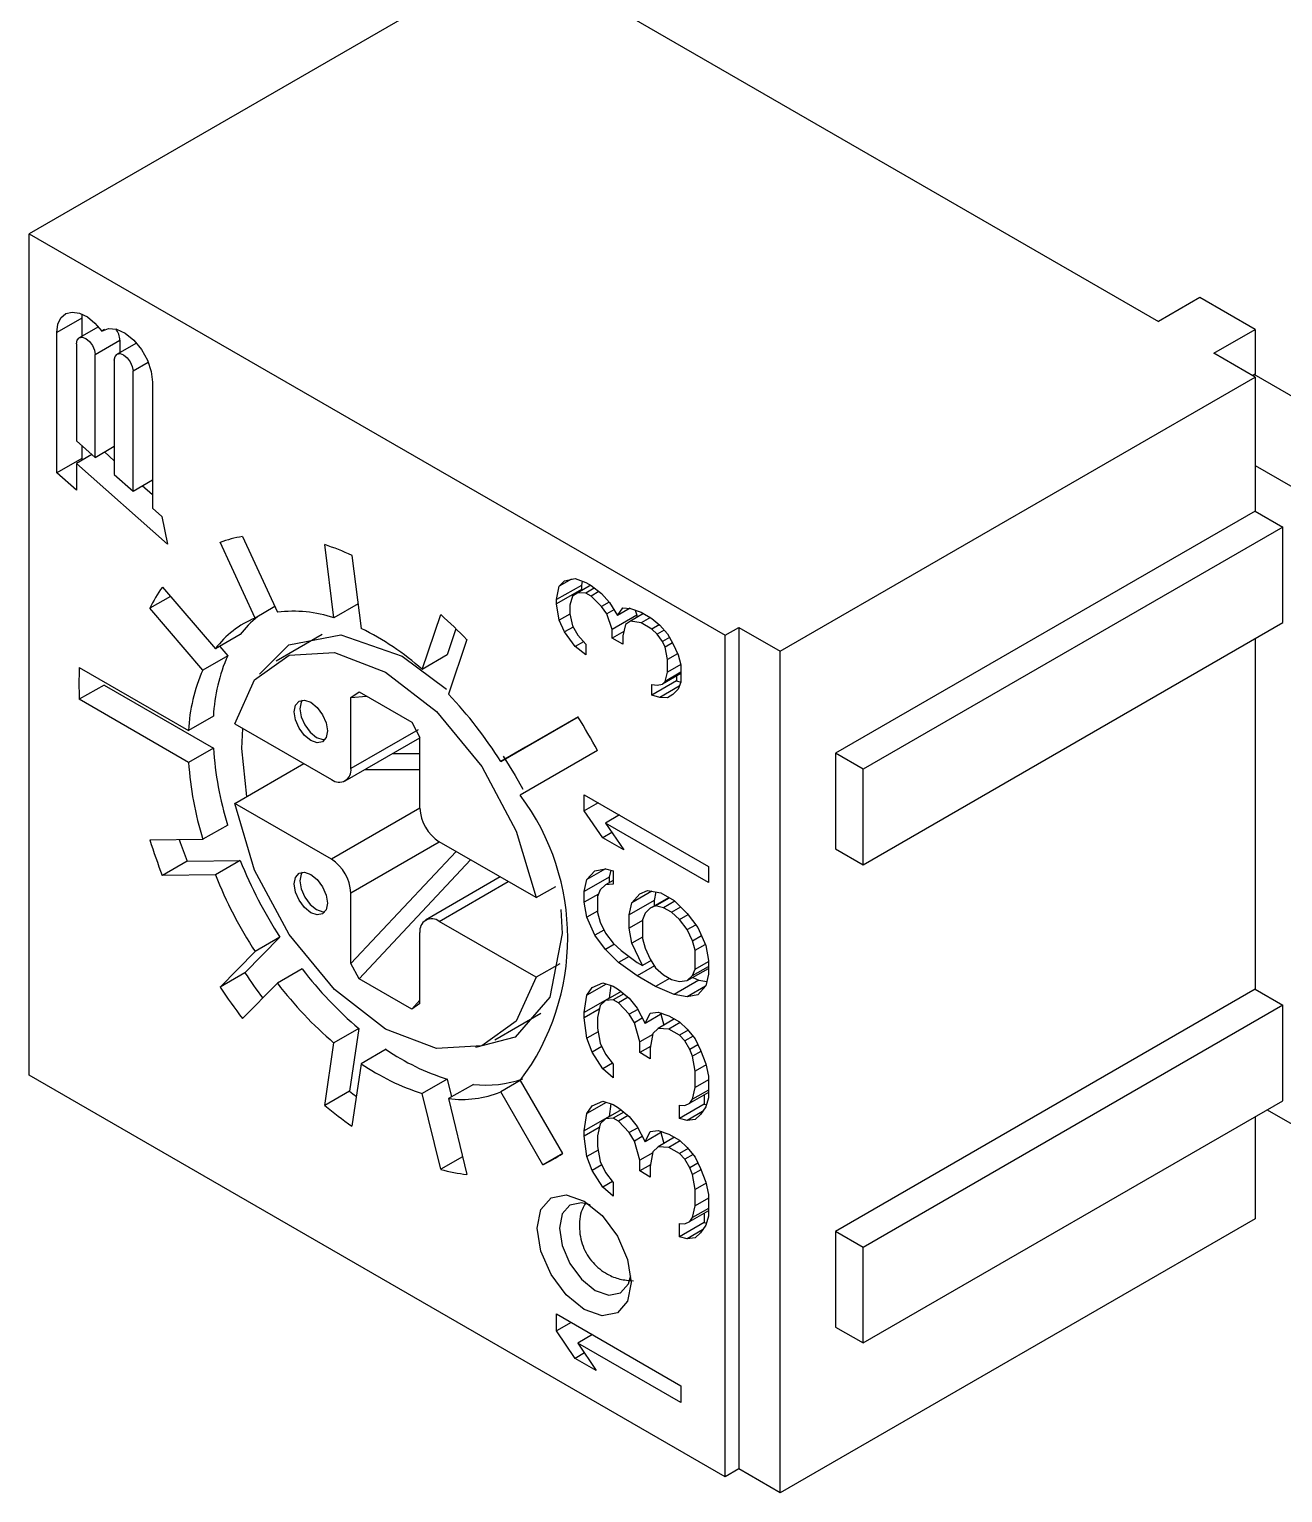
# Paper-space layout 'Layout1' of a CAD drawing. Header units: millimetres. Extents: x 0 to 841, y 0 to 594.
# Drawn here: x 473.42 to 489.73, y 189.27 to 208.31 of the extents above; entities that cross this region are included whole.
import ezdxf

# ---------------------------------------------------------------- set-up
doc = ezdxf.new("R2010")
doc.units = ezdxf.units.MM
doc.layers.get('0').update_dxf_attribs({"lineweight": 50})

psp = doc.layouts.get("Layout1")

# ---------------------------------------------------------------- linework, layer by layer
at = {"color": 18, "linetype": 'Continuous', "lineweight": 25, "true_color": 0x000000}
for p, q in [((480.319, 209.633), (473.422, 205.651)), ((480.499, 208.907), (488.114, 204.511)), ((473.422, 205.651), (482.475, 200.426)), ((473.422, 194.701), (473.422, 205.651)), ((488.653, 204.822), (488.114, 204.511)), ((489.371, 204.407), (488.653, 204.822)), ((474.105, 204.552), (473.782, 204.365)), ((474.108, 204.607), (474.105, 204.552)), ((474.105, 204.552), (474.105, 204.317)), ((473.782, 202.54), (473.782, 204.365)), ((474.323, 204.442), (474.072, 204.297)), ((474.403, 204.406), (474.368, 204.386)), ((488.833, 204.096), (489.371, 204.407)), ((489.371, 204.407), (489.371, 203.826)), ((474.036, 204.219), (474.036, 202.957)), ((474.279, 204.079), (474.602, 204.265)), ((474.816, 204.23), (474.565, 204.085)), ((474.602, 204.265), (474.602, 204.107)), ((474.279, 202.742), (474.279, 204.079)), ((474.529, 204.007), (474.529, 202.519)), ((474.772, 203.867), (474.97, 203.981)), ((489.371, 203.785), (488.833, 204.096)), ((474.772, 202.304), (474.772, 203.867)), ((489.371, 203.826), (489.336, 203.806)), ((491.673, 202.483), (489.359, 203.819)), ((475.026, 203.72), (475.026, 202.079)), ((483.193, 200.218), (489.371, 203.785)), ((489.371, 203.785), (489.371, 202.043)), ((474.036, 202.957), (474.279, 202.742)), ((474.105, 202.896), (474.105, 202.727)), ((474.279, 202.742), (474.529, 202.886)), ((474.105, 202.727), (473.782, 202.54)), ((474.238, 202.778), (474.036, 202.661)), ((474.036, 202.661), (474.036, 202.315)), ((475.219, 201.613), (474.036, 202.661)), ((474.105, 202.727), (474.123, 202.711)), ((474.4, 202.812), (474.529, 202.697)), ((474.036, 202.315), (473.782, 202.54)), ((474.529, 202.519), (474.772, 202.304)), ((489.371, 202.638), (491.165, 201.603)), ((474.772, 202.304), (475.026, 202.451)), ((474.893, 202.374), (475.026, 202.257)), ((475.026, 202.079), (475.145, 201.974)), ((475.145, 201.974), (475.219, 201.613)), ((489.371, 202.043), (483.911, 198.891)), ((489.371, 202.043), (489.731, 201.835)), ((476.197, 201.712), (476.651, 200.726)), ((489.731, 201.835), (484.271, 198.683)), ((489.731, 200.591), (489.731, 201.835)), ((476.361, 200.65), (475.906, 201.636)), ((477.387, 200.654), (477.266, 201.606)), ((477.621, 201.466), (477.742, 200.514)), ((480.477, 201.156), (480.318, 201.064)), ((480.318, 201.064), (480.387, 201.135)), ((480.387, 201.135), (480.524, 201.167)), ((480.524, 201.167), (480.662, 201.115)), ((480.618, 201.132), (480.607, 201.076)), ((475.258, 200.932), (474.991, 200.778)), ((475.154, 201.053), (475.844, 200.25)), ((480.607, 201.076), (480.283, 200.89)), ((480.283, 200.89), (480.318, 201.064)), ((480.607, 201.021), (480.283, 200.834)), ((480.49, 200.937), (480.455, 200.818)), ((480.559, 200.98), (480.49, 200.937)), ((480.727, 201.077), (480.559, 200.98)), ((480.662, 200.976), (480.559, 200.98)), ((480.607, 201.076), (480.607, 201.021)), ((480.607, 201.021), (480.609, 201.009)), ((480.662, 201.115), (480.731, 201.075)), ((480.774, 201.041), (480.662, 200.976)), ((480.731, 200.937), (480.662, 200.976)), ((480.731, 201.075), (480.868, 200.968)), ((480.833, 200.996), (480.731, 200.937)), ((480.868, 200.802), (480.731, 200.937)), ((480.868, 200.968), (480.971, 200.853)), ((475.68, 199.974), (474.991, 200.778)), ((476.618, 200.799), (476.361, 200.65)), ((477.701, 200.835), (477.387, 200.654)), ((480.283, 200.834), (480.283, 200.89)), ((480.318, 200.621), (480.283, 200.834)), ((480.455, 200.818), (480.455, 200.707)), ((480.966, 200.859), (480.868, 200.802)), ((480.937, 200.707), (480.868, 200.802)), ((481.028, 200.759), (480.937, 200.707)), ((480.971, 200.853), (481.074, 200.683)), ((481.074, 200.683), (481.143, 200.782)), ((481.239, 200.778), (481.074, 200.683)), ((481.143, 200.782), (481.246, 200.777)), ((481.246, 200.777), (481.384, 200.726)), ((481.306, 200.755), (481.329, 200.687)), ((478.536, 199.983), (478.775, 200.695)), ((480.457, 200.701), (480.318, 200.621)), ((480.387, 200.47), (480.318, 200.621)), ((480.455, 200.707), (480.49, 200.549)), ((481.006, 200.501), (480.937, 200.707)), ((481.329, 200.687), (481.006, 200.501)), ((481.178, 200.568), (481.143, 200.421)), ((481.246, 200.611), (481.178, 200.568)), ((481.414, 200.708), (481.246, 200.611)), ((481.384, 200.587), (481.246, 200.611)), ((481.329, 200.687), (481.329, 200.659)), ((481.384, 200.726), (481.522, 200.646)), ((481.504, 200.656), (481.384, 200.587)), ((481.522, 200.508), (481.384, 200.587)), ((481.522, 200.646), (481.625, 200.559)), ((481.619, 200.564), (481.522, 200.508)), ((481.625, 200.559), (481.728, 200.444)), ((484.271, 197.439), (489.731, 200.591)), ((476.167, 200.436), (475.844, 200.25)), ((477.233, 200.435), (476.634, 200.089)), ((478.974, 200.511), (478.859, 200.17)), ((479.117, 200.37), (478.878, 199.658)), ((480.498, 200.534), (480.387, 200.47)), ((480.524, 200.28), (480.387, 200.47)), ((480.49, 200.549), (480.559, 200.426)), ((480.559, 200.426), (480.662, 200.311)), ((481.006, 200.39), (481.006, 200.501)), ((481.156, 200.477), (481.006, 200.39)), ((481.143, 200.31), (481.006, 200.39)), ((481.143, 200.421), (481.143, 200.31)), ((481.59, 200.44), (481.522, 200.508)), ((481.683, 200.494), (481.59, 200.44)), ((481.659, 200.345), (481.59, 200.44)), ((481.753, 200.399), (481.659, 200.345)), ((481.728, 200.444), (481.797, 200.321)), ((482.475, 200.426), (482.654, 200.529)), ((482.475, 189.475), (482.475, 200.426)), ((482.654, 200.529), (483.193, 200.218)), ((482.654, 200.529), (482.654, 189.579)), ((489.371, 200.384), (489.371, 195.821)), ((475.9, 200.282), (476.004, 200.161)), ((478.859, 200.17), (478.536, 199.983)), ((480.633, 200.343), (480.524, 200.28)), ((480.662, 200.173), (480.524, 200.28)), ((480.662, 200.311), (480.662, 200.173)), ((481.694, 200.27), (481.659, 200.345)), ((481.793, 200.327), (481.694, 200.27)), ((481.728, 200.111), (481.694, 200.27)), ((481.858, 200.187), (481.728, 200.111)), ((481.797, 200.321), (481.865, 200.171)), ((481.865, 200.171), (481.9, 200.04)), ((483.193, 189.267), (483.193, 200.218)), ((474.073, 200.008), (475.495, 199.187)), ((476.004, 200.161), (475.68, 199.974)), ((481.728, 199.945), (481.728, 200.111)), ((481.899, 200.044), (481.728, 199.945)), ((481.9, 200.04), (481.9, 199.818)), ((481.845, 199.835), (481.522, 199.648)), ((481.59, 199.775), (481.659, 199.791)), ((481.9, 199.93), (481.659, 199.791)), ((481.659, 199.791), (481.694, 199.826)), ((481.694, 199.826), (481.728, 199.945)), ((481.9, 199.945), (481.694, 199.826)), ((481.845, 199.898), (481.845, 199.835)), ((481.845, 199.835), (481.9, 199.818)), ((481.9, 199.818), (481.865, 199.727)), ((474.397, 199.779), (474.073, 199.593)), ((474.397, 199.779), (475.818, 198.959)), ((477.607, 199.616), (477.715, 199.689)), ((477.607, 199.616), (477.811, 199.634)), ((477.607, 198.693), (477.607, 199.616)), ((477.715, 199.689), (478.398, 199.295)), ((481.522, 199.787), (481.59, 199.775)), ((481.522, 199.648), (481.522, 199.787)), ((481.625, 199.617), (481.522, 199.648)), ((481.879, 199.764), (481.625, 199.617)), ((481.728, 199.612), (481.625, 199.617)), ((481.797, 199.656), (481.728, 199.612)), ((481.865, 199.727), (481.797, 199.656)), ((475.495, 198.772), (474.073, 199.593)), ((475.818, 199.374), (475.495, 199.187)), ((476.095, 199.276), (477.356, 198.548)), ((478.398, 199.295), (478.505, 199.098)), ((479.557, 198.785), (480.562, 199.365)), ((480.562, 199.365), (479.88, 198.972)), ((477.534, 198.531), (478.505, 199.092)), ((478.481, 199.198), (477.607, 198.693)), ((478.505, 198.175), (478.505, 199.098)), ((475.818, 198.959), (475.495, 198.772)), ((478.157, 198.89), (478.505, 198.89)), ((479.88, 198.972), (479.557, 198.785)), ((480.816, 198.926), (479.811, 198.345)), ((483.911, 198.891), (483.911, 197.646)), ((484.271, 198.683), (483.911, 198.891)), ((476.095, 198.239), (476.994, 198.757)), ((477.789, 198.678), (478.505, 198.678)), ((484.271, 197.439), (484.271, 198.683)), ((480.643, 198.351), (482.259, 197.418)), ((480.643, 198.141), (480.643, 198.351)), ((477.356, 197.511), (476.095, 198.239)), ((478.505, 198.175), (477.356, 197.511)), ((480.824, 198.246), (480.643, 198.141)), ((480.883, 197.792), (480.643, 198.141)), ((481.1, 198.088), (480.918, 197.983)), ((476.004, 197.957), (475.68, 197.771)), ((480.918, 197.983), (481.159, 197.634)), ((482.259, 197.208), (480.918, 197.983)), ((474.991, 197.763), (475.68, 197.771)), ((477.607, 197.076), (478.757, 197.739)), ((480.017, 197.012), (478.757, 197.739)), ((481.002, 197.861), (480.883, 197.792)), ((481.159, 197.634), (480.883, 197.792)), ((478.975, 197.613), (477.607, 196.153)), ((479.165, 197.504), (477.715, 195.956)), ((483.911, 197.646), (484.271, 197.439)), ((475.477, 197.486), (475.154, 197.299)), ((475.477, 197.486), (476.167, 197.494)), ((476.167, 197.494), (475.844, 197.307)), ((480.92, 197.387), (480.677, 197.247)), ((480.677, 197.247), (480.78, 197.362)), ((480.78, 197.362), (480.918, 197.388)), ((480.918, 197.388), (481.021, 197.363)), ((480.987, 197.371), (480.966, 197.278)), ((481.021, 197.363), (481.021, 197.188)), ((482.259, 197.418), (482.259, 197.208)), ((475.844, 197.307), (475.154, 197.299)), ((479.551, 197.281), (478.579, 196.72)), ((478.757, 196.702), (479.655, 197.221)), ((480.017, 197.012), (480.272, 197.159)), ((480.966, 197.278), (480.643, 197.091)), ((480.643, 197.091), (480.677, 197.247)), ((480.918, 197.178), (480.849, 197.112)), ((481.021, 197.237), (480.918, 197.178)), ((481.021, 197.188), (480.918, 197.178)), ((480.966, 197.278), (480.966, 197.205)), ((477.607, 196.153), (477.607, 197.076)), ((480.643, 196.952), (480.643, 197.091)), ((480.827, 197.058), (480.643, 196.952)), ((480.677, 196.757), (480.643, 196.952)), ((480.849, 197.112), (480.815, 197.027)), ((480.815, 197.027), (480.815, 196.817)), ((481.551, 196.976), (481.227, 196.789)), ((481.227, 196.789), (481.262, 196.944)), ((481.524, 197.095), (481.262, 196.944)), ((481.262, 196.944), (481.365, 197.06)), ((481.365, 197.06), (481.468, 197.105)), ((481.468, 197.105), (481.64, 197.076)), ((481.502, 196.875), (481.745, 197.015)), ((481.575, 197.087), (481.551, 196.976)), ((481.551, 196.976), (481.551, 196.903)), ((481.571, 196.905), (481.753, 197.01)), ((481.64, 197.076), (481.812, 196.976)), ((481.822, 196.966), (481.674, 196.881)), ((481.812, 196.976), (481.984, 196.807)), ((480.815, 196.836), (480.677, 196.757)), ((480.78, 196.522), (480.677, 196.757)), ((480.815, 196.817), (480.849, 196.692)), ((481.227, 196.614), (481.227, 196.789)), ((481.434, 196.81), (481.399, 196.725)), ((481.502, 196.875), (481.434, 196.81)), ((481.571, 196.905), (481.502, 196.875)), ((481.674, 196.881), (481.571, 196.905)), ((481.778, 196.821), (481.674, 196.881)), ((481.778, 196.821), (481.899, 196.891)), ((481.881, 196.727), (481.778, 196.821)), ((481.881, 196.727), (481.995, 196.793)), ((481.984, 196.807), (482.121, 196.623)), ((478.505, 195.635), (478.505, 196.557)), ((480.017, 195.975), (478.757, 196.702)), ((480.898, 196.59), (480.78, 196.522)), ((480.849, 196.692), (480.918, 196.548)), ((481.399, 196.713), (481.227, 196.614)), ((481.262, 196.419), (481.227, 196.614)), ((481.399, 196.725), (481.399, 196.48)), ((481.984, 196.597), (481.881, 196.727)), ((481.984, 196.597), (482.093, 196.66)), ((482.053, 196.452), (481.984, 196.597)), ((482.121, 196.623), (482.225, 196.388)), ((476.684, 196.496), (476.229, 196.035)), ((476.684, 196.496), (476.361, 196.309)), ((480.918, 196.338), (480.78, 196.522)), ((480.918, 196.548), (481.021, 196.418)), ((481.035, 196.405), (480.918, 196.338)), ((481.021, 196.418), (481.124, 196.324)), ((481.399, 196.499), (481.262, 196.419)), ((481.399, 196.13), (481.262, 196.419)), ((481.399, 196.48), (481.434, 196.355)), ((482.053, 196.452), (482.167, 196.519)), ((482.087, 196.328), (482.053, 196.452)), ((482.087, 196.328), (482.218, 196.403)), ((482.225, 196.388), (482.259, 196.193)), ((475.906, 195.849), (476.361, 196.309)), ((481.09, 196.168), (480.918, 196.338)), ((481.226, 196.247), (481.09, 196.168)), ((481.124, 196.324), (481.33, 196.169)), ((481.33, 196.169), (481.399, 196.13)), ((481.512, 196.195), (481.399, 196.13)), ((481.434, 196.355), (481.502, 196.21)), ((481.502, 196.21), (481.571, 196.1)), ((482.087, 196.083), (482.087, 196.328)), ((482.087, 196.083), (482.259, 196.182)), ((482.259, 196.193), (482.259, 196.018)), ((476.229, 196.035), (475.906, 195.849)), ((476.975, 196.084), (476.651, 195.897)), ((477.715, 195.956), (477.607, 196.153)), ((480.324, 196.152), (480.017, 195.975)), ((481.33, 195.994), (481.09, 196.168)), ((481.556, 196.125), (481.33, 195.994)), ((481.571, 195.855), (481.33, 195.994)), ((481.571, 196.1), (481.674, 196.006)), ((481.674, 196.006), (481.778, 195.946)), ((481.984, 195.932), (482.259, 196.091)), ((481.984, 195.932), (482.053, 195.997)), ((482.053, 195.997), (482.259, 196.117)), ((482.053, 195.997), (482.087, 196.083)), ((482.259, 196.018), (482.225, 195.863)), ((476.651, 195.897), (476.197, 195.437)), ((478.398, 195.562), (477.715, 195.956)), ((480.93, 195.888), (480.677, 195.742)), ((480.677, 195.742), (480.746, 195.842)), ((480.746, 195.842), (480.883, 195.903)), ((480.883, 195.903), (481.021, 195.858)), ((481.123, 195.791), (480.918, 195.673)), ((480.991, 195.868), (480.966, 195.703)), ((481.021, 195.858), (481.09, 195.818)), ((481.09, 195.818), (481.227, 195.704)), ((481.753, 195.96), (481.571, 195.855)), ((481.812, 195.751), (481.571, 195.855)), ((481.778, 195.946), (481.881, 195.922)), ((482.135, 195.938), (481.812, 195.751)), ((481.881, 195.922), (481.984, 195.932)), ((482.221, 195.859), (481.984, 195.722)), ((482.055, 195.973), (482.135, 195.938)), ((482.225, 195.863), (482.121, 195.748)), ((482.135, 195.938), (482.237, 195.921)), ((489.371, 195.821), (483.911, 192.669)), ((489.371, 195.821), (489.731, 195.613)), ((478.398, 195.562), (478.505, 195.677)), ((478.505, 195.635), (478.398, 195.562)), ((480.643, 195.517), (480.677, 195.742)), ((480.966, 195.703), (480.643, 195.517)), ((480.849, 195.607), (480.815, 195.452)), ((480.918, 195.673), (480.849, 195.607)), ((481.021, 195.683), (480.918, 195.673)), ((480.966, 195.703), (480.966, 195.701)), ((481.158, 195.762), (481.021, 195.683)), ((481.09, 195.643), (481.021, 195.683)), ((481.214, 195.715), (481.09, 195.643)), ((481.227, 195.494), (481.09, 195.643)), ((481.227, 195.704), (481.33, 195.574)), ((481.984, 195.722), (481.812, 195.751)), ((482.121, 195.748), (481.984, 195.722)), ((489.731, 195.613), (484.271, 192.461)), ((489.731, 194.369), (489.731, 195.613)), ((479.479, 195.162), (480.078, 195.507)), ((480.838, 195.56), (480.643, 195.447)), ((480.643, 195.447), (480.643, 195.517)), ((480.677, 195.182), (480.643, 195.447)), ((480.815, 195.452), (480.815, 195.312)), ((481.339, 195.558), (481.227, 195.494)), ((481.296, 195.384), (481.227, 195.494)), ((481.398, 195.443), (481.296, 195.384)), ((481.33, 195.574), (481.434, 195.375)), ((481.434, 195.375), (481.502, 195.51)), ((481.657, 195.504), (481.434, 195.375)), ((481.502, 195.51), (481.606, 195.521)), ((481.606, 195.521), (481.743, 195.476)), ((481.818, 195.433), (481.606, 195.311)), ((481.64, 195.494), (481.679, 195.353)), ((481.743, 195.476), (481.881, 195.397)), ((477.711, 195.307), (477.387, 195.121)), ((477.711, 195.307), (477.589, 194.495)), ((480.823, 195.266), (480.677, 195.182)), ((480.815, 195.312), (480.849, 195.117)), ((481.365, 195.135), (481.296, 195.384)), ((481.535, 195.233), (481.365, 195.135)), ((481.537, 195.245), (481.502, 195.055)), ((481.606, 195.311), (481.537, 195.245)), ((481.743, 195.301), (481.606, 195.311)), ((481.892, 195.387), (481.743, 195.301)), ((481.881, 195.222), (481.743, 195.301)), ((481.881, 195.397), (481.984, 195.302)), ((481.995, 195.288), (481.881, 195.222)), ((481.95, 195.147), (481.881, 195.222)), ((481.984, 195.302), (482.087, 195.173)), ((477.266, 194.308), (477.387, 195.121)), ((478.065, 195.038), (477.742, 194.851)), ((480.746, 195.002), (480.677, 195.182)), ((480.87, 195.074), (480.746, 195.002)), ((480.849, 195.117), (480.918, 194.973)), ((481.365, 194.995), (481.365, 195.135)), ((481.506, 195.076), (481.365, 194.995)), ((481.502, 195.055), (481.502, 194.915)), ((482.058, 195.21), (481.95, 195.147)), ((482.018, 195.037), (481.95, 195.147)), ((482.123, 195.098), (482.018, 195.037)), ((482.053, 194.948), (482.018, 195.037)), ((482.087, 195.173), (482.156, 195.028)), ((482.156, 195.028), (482.225, 194.848)), ((477.742, 194.851), (477.621, 194.038)), ((480.883, 194.783), (480.746, 195.002)), ((481.011, 194.856), (480.883, 194.783)), ((480.918, 194.973), (481.021, 194.843)), ((481.021, 194.843), (481.021, 194.668)), ((481.502, 194.915), (481.365, 194.995)), ((482.162, 195.011), (482.053, 194.948)), ((482.087, 194.753), (482.053, 194.948)), ((482.225, 194.848), (482.259, 194.688)), ((482.475, 189.475), (473.422, 194.701)), ((478.859, 194.651), (478.536, 194.465)), ((478.859, 194.651), (478.916, 194.418)), ((481.021, 194.668), (480.883, 194.783)), ((482.228, 194.834), (482.087, 194.753)), ((482.087, 194.543), (482.087, 194.753)), ((482.259, 194.688), (482.259, 194.408)), ((477.589, 194.495), (477.266, 194.308)), ((478.775, 193.477), (478.536, 194.465)), ((479.201, 194.582), (478.878, 194.396)), ((479.811, 194.631), (479.557, 194.484)), ((480.104, 193.536), (479.557, 194.484)), ((479.811, 194.631), (480.358, 193.683)), ((482.259, 194.476), (482.018, 194.337)), ((482.053, 194.388), (482.087, 194.543)), ((482.259, 194.507), (482.053, 194.388)), ((482.259, 194.642), (482.087, 194.543)), ((478.878, 194.396), (479.117, 193.408)), ((480.93, 194.348), (480.677, 194.202)), ((480.677, 194.202), (480.746, 194.302)), ((480.746, 194.302), (480.883, 194.363)), ((480.883, 194.363), (481.021, 194.318)), ((480.991, 194.328), (480.966, 194.163)), ((481.021, 194.318), (481.09, 194.278)), ((481.09, 194.278), (481.227, 194.164)), ((482.204, 194.323), (481.881, 194.137)), ((481.881, 194.312), (481.95, 194.307)), ((481.881, 194.137), (481.881, 194.312)), ((481.95, 194.307), (482.018, 194.337)), ((482.018, 194.337), (482.053, 194.388)), ((482.225, 194.288), (482.156, 194.188)), ((482.204, 194.445), (482.204, 194.323)), ((482.204, 194.323), (482.233, 194.317)), ((482.259, 194.408), (482.225, 194.288)), ((484.271, 191.217), (489.731, 194.369)), ((480.643, 193.977), (480.677, 194.202)), ((480.966, 194.163), (480.643, 193.977)), ((480.918, 194.133), (480.849, 194.067)), ((481.123, 194.251), (480.918, 194.133)), ((481.021, 194.143), (480.918, 194.133)), ((480.966, 194.163), (480.966, 194.161)), ((481.158, 194.222), (481.021, 194.143)), ((481.09, 194.103), (481.021, 194.143)), ((481.214, 194.175), (481.09, 194.103)), ((481.227, 193.954), (481.09, 194.103)), ((481.227, 194.164), (481.33, 194.034)), ((481.984, 194.112), (481.881, 194.137)), ((482.183, 194.227), (481.984, 194.112)), ((482.087, 194.123), (481.984, 194.112)), ((482.156, 194.188), (482.087, 194.123)), ((489.371, 194.162), (489.371, 192.834)), ((489.528, 194.252), (490.335, 193.786)), ((480.838, 194.02), (480.643, 193.907)), ((480.643, 193.907), (480.643, 193.977)), ((480.677, 193.642), (480.643, 193.907)), ((480.849, 194.067), (480.815, 193.912)), ((480.815, 193.912), (480.815, 193.772)), ((481.339, 194.018), (481.227, 193.954)), ((481.296, 193.844), (481.227, 193.954)), ((481.398, 193.903), (481.296, 193.844)), ((481.33, 194.034), (481.434, 193.835)), ((481.434, 193.835), (481.502, 193.97)), ((481.657, 193.964), (481.434, 193.835)), ((481.502, 193.97), (481.606, 193.981)), ((481.606, 193.981), (481.743, 193.936)), ((481.818, 193.893), (481.606, 193.771)), ((481.64, 193.954), (481.679, 193.813)), ((481.743, 193.936), (481.881, 193.857)), ((480.823, 193.726), (480.677, 193.642)), ((480.815, 193.772), (480.849, 193.577)), ((481.365, 193.595), (481.296, 193.844)), ((481.537, 193.705), (481.502, 193.515)), ((481.606, 193.771), (481.537, 193.705)), ((481.743, 193.761), (481.606, 193.771)), ((481.892, 193.847), (481.743, 193.761)), ((481.881, 193.682), (481.743, 193.761)), ((481.881, 193.857), (481.984, 193.762)), ((481.995, 193.748), (481.881, 193.682)), ((481.984, 193.762), (482.087, 193.633)), ((479.06, 193.641), (478.775, 193.477)), ((480.358, 193.683), (480.104, 193.536)), ((480.746, 193.462), (480.677, 193.642)), ((480.87, 193.534), (480.746, 193.462)), ((480.849, 193.577), (480.918, 193.433)), ((481.535, 193.693), (481.365, 193.595)), ((481.365, 193.455), (481.365, 193.595)), ((481.506, 193.536), (481.365, 193.455)), ((481.502, 193.515), (481.502, 193.375)), ((481.95, 193.607), (481.881, 193.682)), ((482.058, 193.67), (481.95, 193.607)), ((482.018, 193.497), (481.95, 193.607)), ((482.123, 193.558), (482.018, 193.497)), ((482.087, 193.633), (482.156, 193.488)), ((480.883, 193.243), (480.746, 193.462)), ((481.011, 193.316), (480.883, 193.243)), ((480.918, 193.433), (481.021, 193.303)), ((481.502, 193.375), (481.365, 193.455)), ((482.053, 193.408), (482.018, 193.497)), ((482.162, 193.471), (482.053, 193.408)), ((482.087, 193.213), (482.053, 193.408)), ((482.156, 193.488), (482.225, 193.308)), ((481.021, 193.128), (480.883, 193.243)), ((481.021, 193.303), (481.021, 193.128)), ((482.228, 193.294), (482.087, 193.213)), ((482.087, 193.003), (482.087, 193.213)), ((482.225, 193.308), (482.259, 193.148)), ((482.259, 193.148), (482.259, 192.868)), ((482.259, 192.936), (482.018, 192.797)), ((482.053, 192.848), (482.087, 193.003)), ((482.259, 192.967), (482.053, 192.848)), ((482.259, 193.102), (482.087, 193.003)), ((482.204, 192.783), (481.881, 192.597)), ((481.881, 192.772), (481.95, 192.767)), ((481.881, 192.597), (481.881, 192.772)), ((481.95, 192.767), (482.018, 192.797)), ((482.018, 192.797), (482.053, 192.848)), ((482.225, 192.748), (482.156, 192.648)), ((482.204, 192.905), (482.204, 192.783)), ((482.204, 192.783), (482.233, 192.777)), ((482.259, 192.868), (482.225, 192.748)), ((489.371, 192.834), (483.193, 189.267)), ((481.984, 192.572), (481.881, 192.597)), ((482.183, 192.687), (481.984, 192.572)), ((482.087, 192.583), (481.984, 192.572)), ((482.156, 192.648), (482.087, 192.583)), ((483.911, 192.669), (483.911, 191.424)), ((484.271, 192.461), (483.911, 192.669)), ((484.271, 191.217), (484.271, 192.461)), ((480.283, 191.594), (481.9, 190.66)), ((480.283, 191.374), (480.283, 191.594)), ((480.473, 191.484), (480.283, 191.374)), ((483.911, 191.424), (484.271, 191.217)), ((480.524, 191.016), (480.283, 191.374)), ((480.749, 191.325), (480.559, 191.215)), ((480.646, 191.086), (480.524, 191.016)), ((480.559, 191.215), (480.799, 190.857)), ((481.9, 190.441), (480.559, 191.215)), ((480.799, 190.857), (480.524, 191.016)), ((481.9, 190.66), (481.9, 190.441)), ((482.654, 189.579), (482.475, 189.475)), ((483.193, 189.267), (482.654, 189.579))]:
    psp.add_line(p, q, dxfattribs=at)
at = {"color": 18, "linetype": 'Continuous', "lineweight": 25, "true_color": 0x000000, "flags": 128}
for points in [[(473.782, 204.365), (473.795, 204.474), (473.835, 204.558), (473.899, 204.613), (473.981, 204.633), (474.077, 204.619), (474.178, 204.57), (474.277, 204.49), (474.368, 204.386)], [(474.368, 204.386), (474.455, 204.42), (474.559, 204.41), (474.672, 204.357), (474.783, 204.266), (474.882, 204.145), (474.959, 204.005), (475.009, 203.859), (475.026, 203.72)], [(474.036, 204.219), (474.045, 204.267), (474.072, 204.297), (474.111, 204.305), (474.157, 204.289), (474.204, 204.251), (474.243, 204.198), (474.269, 204.138), (474.279, 204.079)], [(474.529, 204.007), (474.538, 204.055), (474.565, 204.085), (474.604, 204.093), (474.65, 204.077), (474.697, 204.039), (474.736, 203.986), (474.763, 203.926), (474.772, 203.867)], [(476.42, 199.921), (476.799, 200.301), (477.475, 200.433), (478.272, 200.156), (478.853, 199.724)], [(476.095, 199.276), (476.354, 199.845), (476.803, 200.166), (477.392, 200.201), (478.056, 199.948), (478.72, 199.435), (479.31, 198.718), (479.759, 197.879), (480.017, 197.012)], [(477.086, 199.554), (477.169, 199.487), (477.239, 199.393), (477.286, 199.285), (477.302, 199.181), (477.286, 199.095), (477.239, 199.041), (477.169, 199.028), (477.086, 199.056), (477.004, 199.123), (476.934, 199.217), (476.887, 199.325), (476.871, 199.43), (476.887, 199.515), (476.934, 199.569), (477.004, 199.583), (477.086, 199.554)], [(476.974, 199.582), (476.959, 199.557), (476.943, 199.471), (476.959, 199.366), (477.006, 199.259), (477.076, 199.164), (477.158, 199.098), (477.241, 199.069), (477.27, 199.069)], [(476.251, 198.329), (476.188, 198.952), (476.202, 199.215)], [(479.588, 198.855), (479.745, 198.6), (479.843, 198.422)], [(480.017, 195.975), (479.759, 195.405), (479.31, 195.085), (478.72, 195.049), (478.056, 195.302), (477.392, 195.816), (476.803, 196.532), (476.354, 197.371), (476.095, 198.239)], [(477.086, 196.816), (477.004, 196.883), (476.934, 196.977), (476.887, 197.085), (476.871, 197.19), (476.887, 197.275), (476.934, 197.329), (477.004, 197.343), (477.086, 197.314), (477.169, 197.248), (477.239, 197.153), (477.286, 197.046), (477.302, 196.941), (477.286, 196.855), (477.239, 196.801), (477.169, 196.788), (477.086, 196.816)], [(476.974, 197.342), (476.959, 197.317), (476.943, 197.231), (476.959, 197.126), (477.006, 197.019), (477.076, 196.924), (477.158, 196.858)], [(477.158, 196.858), (477.241, 196.829), (477.27, 196.829)], [(480.339, 196.857), (480.355, 196.547), (480.197, 195.718), (479.745, 195.198), (479.226, 195.06)], [(477.589, 194.495), (477.633, 194.459), (477.678, 194.423), (477.678, 194.423)], [(480.643, 191.652), (480.409, 191.841), (480.211, 192.108), (480.078, 192.413), (480.032, 192.71), (480.078, 192.953), (480.211, 193.105), (480.409, 193.144), (480.643, 193.063), (480.876, 192.874), (481.074, 192.607), (481.207, 192.302), (481.253, 192.005), (481.207, 191.762), (481.074, 191.61), (480.876, 191.571), (480.643, 191.652)], [(480.719, 193.013), (480.608, 193.042), (480.456, 193.012), (480.355, 192.896), (480.319, 192.71), (480.355, 192.483), (480.456, 192.25), (480.608, 192.045), (480.786, 191.901), (480.965, 191.839), (481.116, 191.869), (481.218, 191.985), (481.248, 192.096)]]:
    psp.add_lwpolyline(points, dxfattribs=at)
at = {"color": 18, "linetype": 'Continuous', "lineweight": 25, "true_color": 0x000000}
for centre, radius, start, end in [((474.337, 204.252), 0.265, 2.8105, 37.4204), ((476.464, 200.095), 1.639, 99.4095, 109.9253), ((476.215, 198.42), 3.355, 65.2172, 71.7347), ((476.774, 199.908), 1.984, 144.7453, 154.0014), ((476.809, 199.538), 1.199, 111.9306, 143.6032), ((477.173, 199.685), 1.255, 128.446, 143.2637), ((476.855, 199.026), 1.713, 71.8794, 96.8155), ((474.577, 195.945), 6.339, 44.2621, 48.5274), ((476.124, 197.232), 3.659, 48.7522, 63.7495), ((479.241, 199.8), 5.172, 177.7018, 182.2982), ((478.046, 199.263), 2.231, 156.2635, 177.1512), ((477.722, 199.076), 2.231, 156.2635, 177.1512), ((474.762, 195.754), 5.673, 32.2989, 43.4848), ((472.47, 194.401), 9.493, 28.4661, 31.5325), ((480.246, 199.263), 4.439, 183.9261, 197.1052), ((479.923, 199.076), 4.439, 183.9261, 197.1052), ((477.454, 198.669), 0.155, 230.7994, 9.2155), ((477.327, 196.488), 3.101, 323.2092, 36.7908), ((479.051, 198.2), 0.546, 182.605, 237.395), ((481.833, 199.909), 7.171, 197.4102, 201.3389), ((482.262, 200.134), 7.283, 198.9653, 201.3229), ((477.061, 197.051), 0.546, 2.6051, 57.3935), ((481.692, 199.724), 5.958, 201.9855, 212.8113), ((481.368, 199.538), 5.958, 201.9855, 212.8113), ((478.659, 196.582), 0.155, 50.7957, 189.215), ((482.696, 200.293), 7.743, 213.3582, 216.3476), ((481.054, 199.212), 5.141, 217.4768, 229.4236), ((482.354, 200.093), 7.719, 213.355, 217.0953), ((480.731, 199.025), 5.141, 217.4768, 229.4236), ((479.714, 197.418), 2.896, 235.2932, 252.83), ((479.391, 197.232), 2.896, 235.2932, 252.83), ((479.369, 195.95), 1.378, 262.9849, 290.0828), ((479.046, 195.754), 1.368, 262.9338, 291.9205), ((480.676, 198.425), 5.346, 230.3697, 235.1476), ((479.471, 194.926), 1.527, 294.4947, 305.5161), ((479.452, 195.944), 2.559, 254.6702, 262.4811)]:
    psp.add_arc(centre, radius, start, end, dxfattribs=at)
psp.add_open_spline([(480.667, 193.045), (480.653, 193.023), (480.594, 192.932), (480.568, 192.728), (480.61, 192.474), (480.744, 192.255), (480.921, 192.115), (481.106, 192.039), (481.223, 192.03), (481.282, 192.026)], degree=3, knots=[0, 0, 0, 0, 0.053263, 0.228059, 0.412227, 0.586667, 0.753793, 0.876804, 1, 1, 1, 1], dxfattribs=at)

doc.saveas('drawing.dxf')
